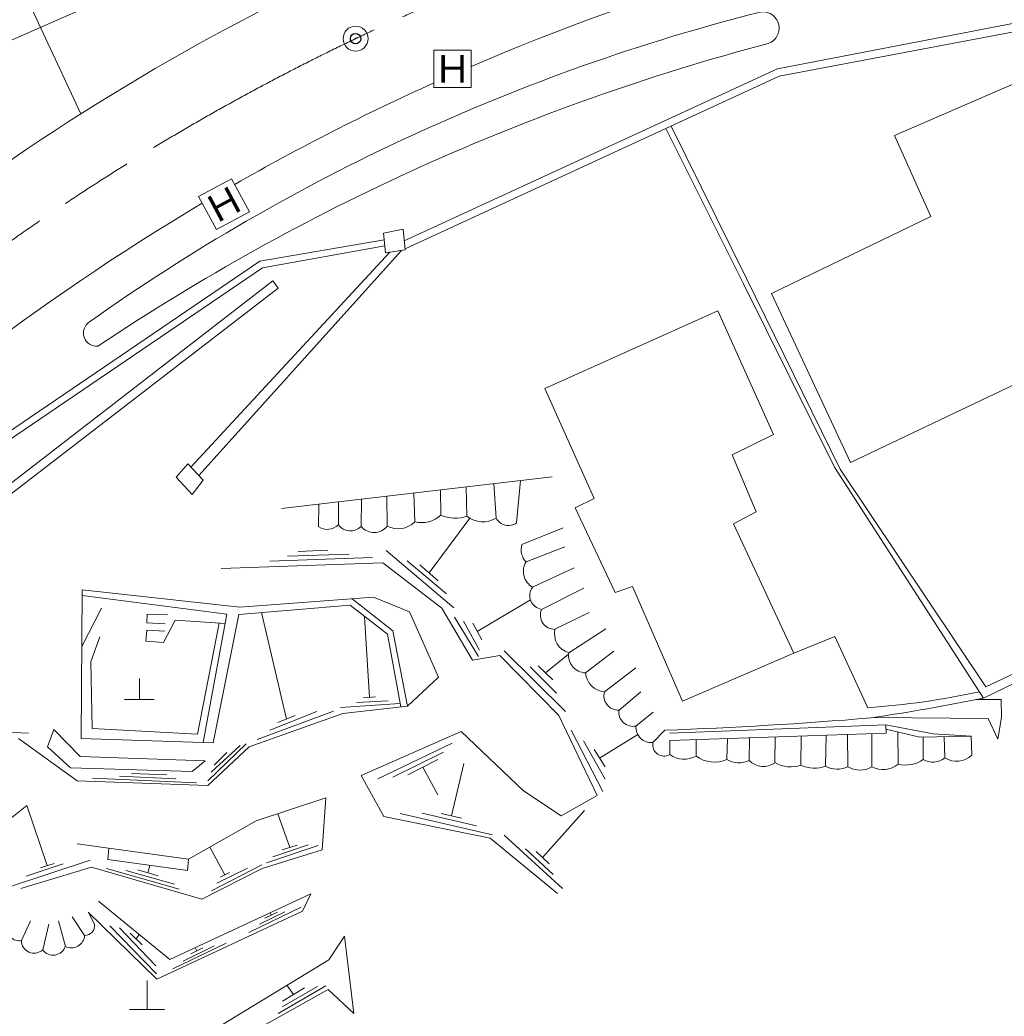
# Model space of a CAD drawing. Units: millimetres at full size, sheet at 1:1000; details may follow other scales. Extents: x 40000 to 680000, y 20000 to 380000.
# Drawn here: x 150108 to 197342, y 247722 to 295558 of the extents above; entities that cross this region are included whole.
import ezdxf
from ezdxf.enums import TextEntityAlignment as Align

# ---------------------------------------------------------------- set-up
doc = ezdxf.new("R2010")
doc.units = ezdxf.units.MM
doc.header["$LTSCALE"] = 1000
doc.header["$PDMODE"] = 32
doc.header["$PDSIZE"] = 500
doc.linetypes.add('CHAIN', pattern=[18.5, 12, -1.5, 3.5, -1.5])
for name, color, linetype, lineweight in [('M-BGD', 7, 'Continuous', 13), ('M-BMK', 2, 'CHAIN', 13), ('M-WORK', 1, 'Continuous', 13)]:
    doc.layers.add(name, color=color, linetype=linetype, lineweight=lineweight)
doc.layers.add('M-OTRS', color=6, linetype='Continuous')
doc.styles.add('ＭＳ ゴシック', font='')
doc.styles.get('ＭＳ ゴシック').set_extended_font_data('MS Gothic')

msp = doc.modelspace()

# ---------------------------------------------------------------- linework, layer by layer
at = {"layer": 'M-BGD'}
msp.add_circle((166220, 294659), 600, dxfattribs=at)
at = {"layer": 'M-BMK'}
msp.add_arc((214875, 192869), 112821, 86.8648, 135.27853, dxfattribs=at)
at = {"layer": 'M-OTRS'}
msp.add_point((166220, 294659), dxfattribs=at)
at = {"layer": 'M-WORK'}
for p, q in [((153034, 291048), (145970, 306189)), ((122091, 282550), (172412, 304517)), ((186462, 293202), (198008, 295438)), ((186553, 292856), (198068, 295026)), ((168557, 284953), (186462, 293202)), ((168595, 284562), (186553, 292856)), ((181372, 290463), (184982, 283143)), ((181108, 290342), (184833, 282883)), ((168504, 285502), (167558, 285323)), ((167558, 285323), (167657, 284376)), ((168600, 284511), (168504, 285502)), ((161624, 283977), (167591, 285003)), ((161746, 283651), (167623, 284703)), ((158309, 274088), (167855, 284404)), ((158695, 273679), (168421, 284485)), ((167657, 284376), (168600, 284511)), ((138374, 268163), (161624, 283977)), ((138599, 267927), (161746, 283651)), ((144415, 269255), (162254, 283036)), ((162254, 283036), (162505, 282675)), ((184833, 282883), (189204, 274087)), ((184982, 283143), (189470, 273981)), ((162505, 282675), (145301, 269438)), ((157608, 273604), (158160, 274247)), ((158160, 274247), (158907, 273454)), ((189204, 274087), (196356, 262993)), ((189470, 273981), (196459, 263538)), ((158372, 272762), (157608, 273604)), ((158907, 273454), (158372, 272762)), ((162660, 272103), (175659, 273619)), ((172958, 271637), (172851, 273292)), ((173945, 271401), (174139, 273442)), ((167740, 271249), (167719, 272693)), ((169055, 271453), (169018, 272845)), ((170306, 271773), (170290, 272993)), ((171564, 271723), (171522, 273137)), ((164446, 271217), (164451, 272312)), ((165393, 271313), (165391, 272421)), ((166487, 271230), (166498, 272551)), ((169742, 269008), (171704, 271627)), ((174204, 270369), (176173, 271170)), ((162957, 269804), (165917, 269900)), ((163464, 270033), (164894, 270101)), ((167683, 270086), (170932, 267323)), ((174401, 269528), (176257, 270256)), ((167521, 269490), (159759, 269219)), ((162103, 269563), (167034, 269749)), ((170352, 267309), (167521, 269490)), ((168693, 269587), (170586, 267995)), ((169307, 269389), (170177, 268628)), ((174714, 268319), (176704, 269245)), ((153093, 268183), (153046, 261056)), ((160045, 267021), (153091, 267915)), ((160664, 267356), (153093, 268183)), ((175141, 267251), (177171, 268273)), ((160617, 267010), (165951, 267457)), ((167080, 267833), (160664, 267356)), ((165951, 267457), (167748, 266069)), ((166057, 267757), (168008, 266219)), ((168801, 267128), (167080, 267833)), ((172060, 266191), (174615, 267710)), ((154021, 267315), (153075, 265462)), ((156216, 267029), (156193, 266613)), ((157198, 266988), (156216, 267029)), ((158904, 260858), (160045, 267021)), ((159376, 260843), (160617, 267010)), ((162902, 261986), (161703, 267101)), ((170203, 263995), (168801, 267128)), ((171822, 264807), (170352, 267309)), ((175788, 266294), (177433, 267103)), ((196356, 262993), (204604, 266968)), ((196459, 263538), (204429, 267298)), ((156193, 266613), (157075, 266558)), ((157006, 265663), (157559, 266741)), ((157559, 266741), (159963, 266576)), ((158631, 261254), (159664, 266597)), ((166885, 263028), (166650, 266917)), ((172114, 264992), (170963, 266885)), ((171391, 266680), (172159, 265299)), ((171839, 266591), (172280, 265791)), ((156197, 266252), (156156, 265722)), ((157056, 266202), (156197, 266252)), ((167748, 266069), (168392, 262571)), ((168008, 266219), (168707, 262607)), ((176446, 265172), (178226, 266310)), ((153937, 265941), (153515, 264732)), ((156156, 265722), (157006, 265663)), ((187252, 265146), (189212, 265942)), ((189212, 265942), (190805, 262526)), ((173148, 265030), (171822, 264807)), ((175977, 262156), (173148, 265030)), ((173352, 265256), (176298, 262345)), ((175327, 264204), (176439, 265101)), ((177253, 264204), (178616, 265242)), ((153515, 264732), (153572, 261529)), ((174975, 264547), (175679, 263861)), ((175861, 263236), (174591, 264492)), ((178159, 263289), (179664, 264450)), ((155845, 262931), (155845, 263934)), ((168707, 262607), (170203, 263995)), ((178861, 262419), (179901, 263294)), ((156558, 262931), (155131, 262931)), ((165491, 262543), (168337, 262735)), ((166273, 262781), (167789, 262868)), ((166602, 263009), (167168, 263046)), ((195992, 262920), (197209, 262920)), ((197209, 262920), (197221, 262061)), ((161110, 260655), (165598, 262248)), ((165162, 262363), (161498, 261001)), ((164357, 262344), (162099, 261448)), ((163321, 262152), (162483, 261819)), ((165598, 262248), (168707, 262607)), ((177818, 258319), (175977, 262156)), ((179675, 261650), (180500, 262315)), ((191661, 261702), (181304, 261306)), ((196577, 262010), (191118, 262065)), ((191681, 261312), (191661, 261702)), ((191661, 261702), (193015, 261447)), ((197048, 261019), (196577, 262010)), ((197221, 262061), (197048, 261019)), ((146030, 261527), (150520, 261303)), ((151438, 260652), (151738, 261483)), ((151738, 261483), (153005, 260192)), ((153572, 261529), (158631, 261254)), ((166486, 259279), (171290, 261384)), ((171290, 261384), (174275, 258532)), ((176565, 261452), (178078, 258507)), ((177931, 260110), (179758, 261247)), ((180492, 260858), (181066, 261450)), ((181304, 260953), (191681, 261312)), ((188779, 259715), (188801, 261212)), ((189843, 259694), (189829, 261248)), ((190997, 259691), (190993, 261288)), ((191671, 261507), (193298, 261109)), ((192258, 259822), (192242, 261368)), ((193015, 261447), (193937, 261278)), ((193937, 261278), (195765, 261159)), ((150038, 261052), (152853, 259011)), ((153046, 261056), (159376, 260843)), ((159119, 259015), (160967, 260792)), ((159291, 259430), (160673, 260722)), ((167286, 259108), (170849, 260822)), ((177156, 260933), (178196, 259098)), ((181304, 260281), (181304, 260953)), ((182558, 260210), (182558, 260996)), ((184042, 260051), (184061, 261048)), ((185112, 259996), (185121, 261085)), ((186340, 259891), (186348, 261127)), ((187595, 259772), (187596, 261171)), ((193298, 261109), (195765, 261159)), ((193459, 260046), (193456, 261112)), ((194505, 260123), (194466, 261133)), ((195794, 260253), (195765, 261159)), ((152531, 259642), (151438, 260652)), ((159121, 258788), (161110, 260655)), ((159432, 259769), (160046, 260377)), ((168009, 259197), (170433, 260393)), ((177670, 260528), (178191, 259692)), ((153005, 260192), (158997, 259971)), ((158997, 259971), (158373, 259474)), ((168719, 259300), (170164, 260041)), ((170816, 257334), (171410, 259854)), ((158373, 259474), (152531, 259642)), ((155463, 259377), (157151, 259307)), ((167573, 257303), (166486, 259279)), ((169442, 259671), (170164, 258347)), ((152853, 259011), (159121, 258788)), ((153589, 259141), (158577, 258923)), ((154881, 259237), (157586, 259121)), ((174275, 258532), (176081, 257339)), ((176081, 257339), (177818, 258319)), ((149407, 256994), (150435, 257839)), ((150435, 257839), (151418, 254950)), ((164789, 258203), (161454, 257094)), ((164613, 255700), (164789, 258203)), ((163056, 255824), (162484, 257437)), ((172790, 256423), (168358, 257444)), ((169412, 257459), (172022, 256858)), ((170333, 257446), (171299, 257222)), ((175194, 255333), (177199, 257600)), ((161454, 257094), (158199, 255264)), ((172680, 256259), (167573, 257303)), ((173356, 256417), (176144, 253852)), ((158199, 255264), (152854, 255989)), ((162243, 255374), (163937, 255941)), ((163417, 255936), (162695, 255712)), ((175913, 253609), (172680, 256259)), ((154376, 255782), (154331, 255237)), ((159943, 254504), (159226, 255841)), ((161736, 254801), (164613, 255700)), ((161941, 255082), (164426, 255913)), ((174379, 255752), (175696, 254517)), ((174878, 255630), (175511, 255035)), ((149649, 253941), (153482, 255202)), ((150403, 254444), (152180, 255033)), ((151089, 254847), (151746, 255053)), ((154331, 255237), (158156, 254706)), ((158156, 254706), (158199, 255264)), ((161714, 254983), (159303, 253736)), ((150151, 253849), (153547, 254879)), ((153547, 254879), (158844, 253341)), ((154267, 254811), (157752, 253824)), ((157519, 254052), (155185, 254719)), ((155765, 254737), (156738, 254463)), ((156251, 254600), (156337, 254959)), ((158844, 253341), (161736, 254801)), ((159559, 254101), (161030, 254817)), ((159713, 254389), (160173, 254619)), ((164063, 253591), (157295, 250442)), ((163672, 252766), (164063, 253591)), ((157295, 250442), (153884, 253236)), ((153388, 252718), (156679, 249493)), ((153693, 252125), (153402, 252704)), ((156679, 249493), (163672, 252766)), ((161098, 251738), (163599, 252947)), ((161610, 252141), (162819, 252729)), ((161866, 252422), (162473, 252716)), ((162169, 252569), (162115, 252685)), ((150177, 251349), (150620, 252290)), ((151200, 250897), (151496, 252137)), ((152288, 251070), (151957, 252290)), ((153214, 251594), (152616, 252482)), ((154416, 252054), (156661, 249745)), ((154889, 251964), (156629, 250135)), ((155395, 251708), (155969, 251146)), ((155682, 251427), (155828, 251643)), ((157448, 249989), (160007, 251217)), ((164926, 250423), (165690, 251557)), ((165690, 251557), (166126, 247847)), ((157941, 250366), (159437, 251101)), ((158305, 250705), (158887, 251005)), ((158596, 250855), (158523, 251014)), ((157994, 246202), (164926, 250423)), ((156211, 248038), (156211, 249428)), ((164900, 249002), (157979, 245140)), ((162501, 247844), (164791, 249168)), ((162693, 248170), (164388, 249149)), ((162718, 248442), (163759, 249072)), ((163238, 248757), (162916, 249199)), ((166126, 247847), (164900, 249002)), ((157053, 248038), (155369, 248038))]:
    msp.add_line(p, q, dxfattribs=at)
for points in [[(169972, 294107), (171772, 294107), (171772, 292307), (169972, 292307)], [(198539, 292812), (201277, 287143), (203312, 288073), (206383, 281229), (203875, 280031), (203497, 280735), (189968, 274306), (186184, 282413), (193825, 286123), (192088, 290003)], [(158685, 287076), (160270, 287929), (161124, 286345), (159539, 285491)], [(175296, 277854), (183601, 281589), (186279, 275643), (184285, 274668), (185449, 271937), (184348, 271355), (187252, 265146), (181906, 262844), (179509, 268345), (178681, 268057), (176763, 272131), (177666, 272582)]]:
    msp.add_lwpolyline(points, close=True, dxfattribs=at)
for centre, radius, start, end in [((216389, 189727), 112799, 85.63324, 113.29956), ((212356, 197563), 110719, 109.34593, 136.13256), ((209491, 202034), 96882, 104.20556, 125.34427), ((185750, 295164), 790, 290.5693, 92.4537), ((213180, 191456), 106489, 104.7725, 123.86034), ((216389, 189727), 112799, 114.29884, 119.75022), ((216389, 189727), 112799, 120.66504, 134.82245), ((153799, 280524), 642, 123.4479, 274.2812), ((169373, 272816), 1400, 256.8459, 311.8162), ((170999, 273379), 1749, 246.6545, 288.8438), ((172323, 272676), 1218, 231.4588, 301.412), ((164861, 271844), 752, 236.5311, 315.0433), ((165976, 271752), 730, 216.9662, 314.3388), ((167105, 271757), 813, 220.4224, 321.3314), ((168261, 272232), 1113, 242.1052, 315.5334), ((173558, 271967), 685, 208.8049, 304.3833), ((175020, 270117), 854, 162.7849, 223.5602), ((175145, 269076), 871, 148.7442, 240.3247), ((175259, 267918), 677, 143.6464, 259.953), ((175772, 266980), 687, 156.7637, 271.3166), ((176701, 266076), 939, 166.5659, 254.2532), ((177289, 265054), 851, 172.0068, 267.5792), ((178263, 264299), 1015, 185.3708, 264.105), ((178819, 263104), 686, 164.3208, 273.4746), ((187933, 301546), 39126, 274.2105, 282.1412), ((175418, 365910), 105025, 278.50129, 281.50006), ((179527, 262309), 675, 170.6196, 282.6859), ((173636, 469120), 207803, 272.04906, 274.77763), ((180410, 261591), 737, 175.3524, 276.3734), ((181026, 260750), 546, 168.5593, 300.6588), ((181986, 261223), 1163, 234.1149, 299.4606), ((195068, 260996), 1039, 237.218, 314.3468), ((183432, 261356), 1441, 232.6692, 295.0301), ((184627, 261019), 1132, 238.8374, 295.3667), ((185787, 260653), 942, 224.2024, 305.9579), ((187101, 261234), 1543, 240.4896, 288.6669), ((188254, 261169), 1545, 244.7298, 289.8296), ((191530, 260695), 1137, 242.0536, 309.804), ((192620, 261212), 1436, 255.3783, 305.7294), ((193927, 260844), 925, 239.6259, 308.7316), ((189332, 260744), 1168, 241.7406, 295.9513), ((190422, 260643), 1112, 238.6135, 301.1366), ((153214, 252076), 482, 270.0454, 5.8495), ((150066, 251895), 558, 167.1163, 281.5256), ((150792, 251357), 615, 180.7603, 311.5522), ((152578, 251638), 638, 242.9167, 356.059), ((151699, 251266), 620, 216.5111, 341.6319)]:
    msp.add_arc(centre, radius, start, end, dxfattribs=at)

# ---------------------------------------------------------------- texts
at = {"layer": 'M-WORK', "style": 'ＭＳ ゴシック'}
msp.add_text('Ｈ', height=1320, dxfattribs=at).set_placement((170872, 293207), align=Align.MIDDLE_CENTER)
msp.add_text('Ｈ', height=1320, rotation=28.308, dxfattribs=at).set_placement((159904, 286710), align=Align.MIDDLE_CENTER)

doc.saveas('drawing.dxf')
